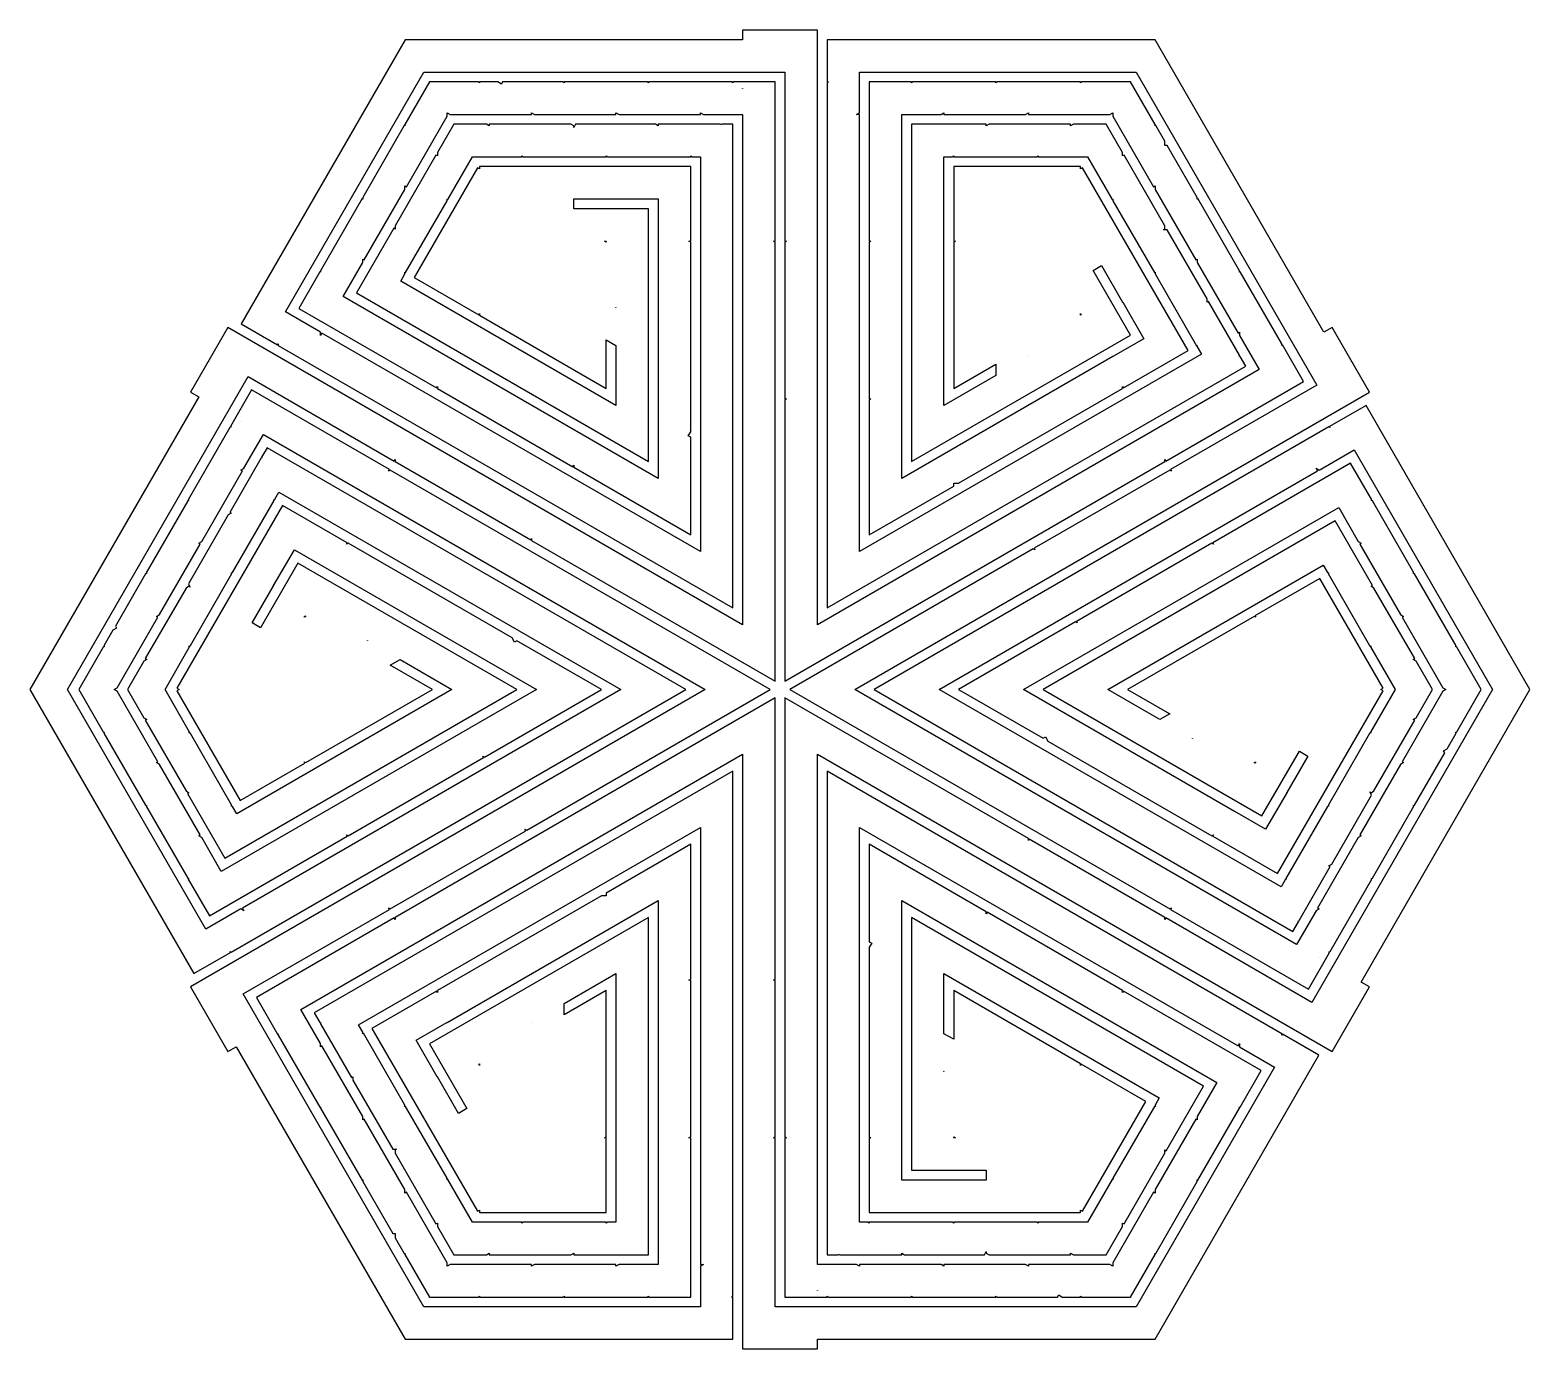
# Model space of a CAD drawing. Header units: inches. Extents: x -7.34 to -5.03, y -5.67 to -3.64.
import ezdxf

# ---------------------------------------------------------------- set-up
doc = ezdxf.new("R2010")
doc.units = ezdxf.units.IN
doc.layers.get('0').update_dxf_attribs({"linetype": 'CONTINUOUS'})

msp = doc.modelspace()

# ---------------------------------------------------------------- linework, layer by layer
for points in [[(-6.0684, -4.6593), (-5.2756, -4.2016), (-5.3331, -4.102), (-5.3461, -4.1095), (-5.606, -3.6593), (-6.1109, -3.6593), (-6.1109, -3.7243), (-6.1089, -3.7243), (-6.1109, -3.7254), (-6.1109, -4.5337), (-5.4662, -4.1615), (-5.4747, -4.1468), (-5.4759, -4.1468), (-5.4759, -4.1447), (-5.5237, -4.0619), (-5.5259, -4.0632), (-5.5259, -4.0581), (-5.5873, -3.9518), (-5.593, -3.9518), (-5.5909, -3.9506), (-5.5909, -3.9455), (-5.6537, -3.8367), (-5.6559, -3.838), (-5.6559, -3.833), (-5.6811, -3.7893), (-5.7315, -3.7893), (-5.7359, -3.7918), (-5.7359, -3.7893), (-5.8615, -3.7893), (-5.8659, -3.7918), (-5.8659, -3.7893), (-5.9809, -3.7893), (-5.9809, -4.3086), (-5.6438, -4.1139), (-5.7013, -4.0143), (-5.6883, -4.0068), (-5.6559, -4.063), (-5.6559, -4.0632), (-5.6558, -4.0631), (-5.6233, -4.1194), (-5.6707, -4.1468), (-5.6709, -4.1468), (-5.6709, -4.1469), (-5.9959, -4.3345), (-5.9959, -3.7743), (-5.9355, -3.7743), (-5.9309, -3.7716), (-5.9309, -3.7743), (-5.8055, -3.7743), (-5.8009, -3.7716), (-5.8009, -3.7743), (-5.6755, -3.7743), (-5.6709, -3.7716), (-5.6709, -3.777), (-5.6082, -3.8855), (-5.6059, -3.8842), (-5.6059, -3.8896), (-5.5432, -3.9981), (-5.5409, -3.9968), (-5.5409, -4.0021), (-5.4782, -4.1107), (-5.4759, -4.1094), (-5.4759, -4.1147), (-5.4457, -4.167), (-6.1259, -4.5597), (-6.1259, -3.6443), (-6.2409, -3.6443), (-6.2409, -3.6593), (-6.7607, -3.6593), (-7.0132, -4.0965), (-6.9569, -4.129), (-6.9559, -4.1273), (-6.9559, -4.1296), (-6.2559, -4.5337), (-6.2559, -3.7893), (-6.2729, -3.7893), (-6.2735, -3.7903), (-6.2753, -3.7893), (-6.3709, -3.7893), (-6.3709, -3.7918), (-6.3753, -3.7893), (-6.498, -3.7893), (-6.5009, -3.7942), (-6.5009, -3.7918), (-6.5053, -3.7893), (-6.6309, -3.7893), (-6.6309, -3.7918), (-6.6353, -3.7893), (-6.6857, -3.7893), (-6.7109, -3.833), (-6.7109, -3.838), (-6.7131, -3.8367), (-6.7759, -3.9455), (-6.7759, -3.9506), (-6.7781, -3.9493), (-6.8356, -4.0489), (-6.3859, -4.3086), (-6.3859, -3.9193), (-6.5009, -3.9193), (-6.5009, -3.9043), (-6.4361, -3.9043), (-6.4359, -3.9044), (-6.4359, -3.9043), (-6.3709, -3.9043), (-6.3709, -3.9591), (-6.371, -3.9592), (-6.3709, -3.9593), (-6.3709, -4.3345), (-6.8561, -4.0544), (-6.8259, -4.0021), (-6.8259, -3.9968), (-6.8236, -3.9981), (-6.7609, -3.8896), (-6.7609, -3.8842), (-6.7586, -3.8855), (-6.6959, -3.777), (-6.6959, -3.7716), (-6.6912, -3.7743), (-6.5659, -3.7743), (-6.5659, -3.7716), (-6.5612, -3.7743), (-6.4359, -3.7743), (-6.4359, -3.7716), (-6.4312, -3.7743), (-6.3059, -3.7743), (-6.3059, -3.7716), (-6.3012, -3.7743), (-6.2409, -3.7743), (-6.2409, -4.5597), (-7.0336, -4.102), (-7.0911, -4.2016), (-7.0782, -4.2091), (-7.3381, -4.6593), (-7.0857, -5.0965), (-7.0294, -5.064), (-7.0303, -5.0623), (-7.0284, -5.0634), (-6.3284, -4.6593), (-6.9731, -4.2871), (-6.9816, -4.3018), (-6.981, -4.3028), (-6.9828, -4.3039), (-7.0306, -4.3867), (-7.0284, -4.3879), (-7.0328, -4.3905), (-7.0942, -4.4968), (-7.0913, -4.5017), (-7.0934, -4.5005), (-7.0978, -4.5031), (-7.1606, -4.6118), (-7.1584, -4.6131), (-7.1628, -4.6156), (-7.188, -4.6593), (-7.1628, -4.703), (-7.1584, -4.7055), (-7.1606, -4.7067), (-7.0978, -4.8155), (-7.0934, -4.8181), (-7.0956, -4.8193), (-7.0381, -4.9189), (-6.5884, -4.6593), (-6.9255, -4.4647), (-6.983, -4.5643), (-6.996, -4.5568), (-6.9636, -4.5006), (-6.9634, -4.5005), (-6.9635, -4.5005), (-6.931, -4.4442), (-6.8836, -4.4716), (-6.8835, -4.4717), (-6.8834, -4.4717), (-6.5584, -4.6593), (-7.0436, -4.9394), (-7.0737, -4.8871), (-7.0784, -4.8845), (-7.0761, -4.8831), (-7.1387, -4.7746), (-7.1434, -4.7719), (-7.1411, -4.7705), (-7.2037, -4.662), (-7.2084, -4.6593), (-7.2037, -4.6566), (-7.1411, -4.5481), (-7.1434, -4.5467), (-7.1387, -4.544), (-7.0761, -4.4355), (-7.0784, -4.4341), (-7.0737, -4.4315), (-7.0111, -4.3229), (-7.0134, -4.3215), (-7.0087, -4.3189), (-6.9786, -4.2666), (-6.2984, -4.6593), (-7.0911, -5.117), (-7.0336, -5.2166), (-7.0207, -5.2091), (-6.7607, -5.6593), (-6.2559, -5.6593), (-6.2559, -5.5943), (-6.2578, -5.5943), (-6.2559, -5.5932), (-6.2559, -4.7849), (-6.9006, -5.1571), (-6.8921, -5.1718), (-6.8909, -5.1718), (-6.8909, -5.1739), (-6.8431, -5.2567), (-6.8409, -5.2554), (-6.8409, -5.2605), (-6.7795, -5.3668), (-6.7738, -5.3668), (-6.7759, -5.368), (-6.7759, -5.3731), (-6.7131, -5.4818), (-6.7109, -5.4806), (-6.7109, -5.4856), (-6.6857, -5.5293), (-6.6353, -5.5293), (-6.6309, -5.5268), (-6.6309, -5.5293), (-6.5053, -5.5293), (-6.5009, -5.5268), (-6.5009, -5.5293), (-6.3859, -5.5293), (-6.3859, -5.01), (-6.723, -5.2047), (-6.6655, -5.3043), (-6.6785, -5.3118), (-6.7109, -5.2556), (-6.7109, -5.2554), (-6.711, -5.2555), (-6.7435, -5.1992), (-6.6961, -5.1718), (-6.6959, -5.1718), (-6.6959, -5.1717), (-6.3709, -4.9841), (-6.3709, -5.5443), (-6.4312, -5.5443), (-6.4359, -5.547), (-6.4359, -5.5443), (-6.5612, -5.5443), (-6.5659, -5.547), (-6.5659, -5.5443), (-6.6912, -5.5443), (-6.6959, -5.547), (-6.6959, -5.5416), (-6.7586, -5.4331), (-6.7609, -5.4344), (-6.7609, -5.429), (-6.8236, -5.3205), (-6.8259, -5.3218), (-6.8259, -5.3165), (-6.8886, -5.2079), (-6.8909, -5.2092), (-6.8909, -5.2039), (-6.9211, -5.1516), (-6.2409, -4.7589), (-6.2409, -5.6743), (-6.1259, -5.6743), (-6.1259, -5.6593), (-5.606, -5.6593), (-5.3536, -5.2221), (-5.4099, -5.1896), (-5.4109, -5.1913), (-5.4109, -5.189), (-6.1109, -4.7849), (-6.1109, -5.5293), (-6.0939, -5.5293), (-6.0933, -5.5283), (-6.0915, -5.5293), (-5.9959, -5.5293), (-5.9959, -5.5268), (-5.9915, -5.5293), (-5.8687, -5.5293), (-5.8659, -5.5244), (-5.8659, -5.5268), (-5.8615, -5.5293), (-5.7359, -5.5293), (-5.7359, -5.5268), (-5.7315, -5.5293), (-5.6811, -5.5293), (-5.6559, -5.4856), (-5.6559, -5.4806), (-5.6537, -5.4818), (-5.5909, -5.3731), (-5.5909, -5.368), (-5.5887, -5.3693), (-5.5312, -5.2697), (-5.9809, -5.01), (-5.9809, -5.3993), (-5.8659, -5.3993), (-5.8659, -5.4143), (-5.9307, -5.4143), (-5.9309, -5.4142), (-5.9309, -5.4143), (-5.9959, -5.4143), (-5.9959, -5.3595), (-5.9958, -5.3594), (-5.9959, -5.3593), (-5.9959, -4.9841), (-5.5107, -5.2642), (-5.5409, -5.3165), (-5.5409, -5.3218), (-5.5432, -5.3205), (-5.6059, -5.429), (-5.6059, -5.4344), (-5.6082, -5.4331), (-5.6709, -5.5416), (-5.6709, -5.547), (-5.6755, -5.5443), (-5.8009, -5.5443), (-5.8009, -5.547), (-5.8055, -5.5443), (-5.9309, -5.5443), (-5.9309, -5.547), (-5.9355, -5.5443), (-6.0609, -5.5443), (-6.0609, -5.547), (-6.0655, -5.5443), (-6.1259, -5.5443), (-6.1259, -4.7589), (-5.3331, -5.2166), (-5.2756, -5.117), (-5.2886, -5.1095), (-5.0287, -4.6593), (-5.2811, -4.2221), (-5.3374, -4.2546), (-5.3364, -4.2563), (-5.3384, -4.2552), (-6.0384, -4.6593), (-5.3937, -5.0315), (-5.3852, -5.0168), (-5.3858, -5.0158), (-5.384, -5.0147), (-5.3362, -4.9319), (-5.3384, -4.9307), (-5.334, -4.9281), (-5.2726, -4.8218), (-5.2755, -4.8169), (-5.2734, -4.8181), (-5.269, -4.8155), (-5.2062, -4.7067), (-5.2084, -4.7055), (-5.204, -4.703), (-5.1788, -4.6593), (-5.204, -4.6156), (-5.2084, -4.6131), (-5.2062, -4.6118), (-5.269, -4.5031), (-5.2734, -4.5005), (-5.2712, -4.4993), (-5.3287, -4.3997), (-5.7784, -4.6593), (-5.4413, -4.8539), (-5.3838, -4.7543), (-5.3708, -4.7618), (-5.4032, -4.818), (-5.4034, -4.8181), (-5.4033, -4.8181), (-5.4358, -4.8744), (-5.4832, -4.847), (-5.4833, -4.8469), (-5.4834, -4.8469), (-5.8084, -4.6593), (-5.3232, -4.3792), (-5.293, -4.4315), (-5.2884, -4.4341), (-5.2907, -4.4355), (-5.228, -4.544), (-5.2234, -4.5467), (-5.2257, -4.5481), (-5.163, -4.6566), (-5.1584, -4.6593), (-5.163, -4.662), (-5.2257, -4.7705), (-5.2234, -4.7719), (-5.228, -4.7746), (-5.2907, -4.8831), (-5.2884, -4.8845), (-5.293, -4.8871), (-5.3557, -4.9957), (-5.3534, -4.997), (-5.358, -4.9997), (-5.3882, -5.052)], [(-6.0684, -4.6593), (-5.2756, -4.2016), (-5.3331, -4.102), (-5.3461, -4.1095), (-5.606, -3.6593), (-6.1109, -3.6593), (-6.1109, -3.7243), (-6.1089, -3.7243), (-6.1109, -3.7254), (-6.1109, -4.5337), (-5.4662, -4.1615), (-5.4747, -4.1468), (-5.4759, -4.1468), (-5.4759, -4.1447), (-5.5237, -4.0619), (-5.5259, -4.0632), (-5.5259, -4.0581), (-5.5873, -3.9518), (-5.593, -3.9518), (-5.5909, -3.9506), (-5.5909, -3.9455), (-5.6537, -3.8367), (-5.6559, -3.838), (-5.6559, -3.833), (-5.6811, -3.7893), (-5.7315, -3.7893), (-5.7359, -3.7918), (-5.7359, -3.7893), (-5.8615, -3.7893), (-5.8659, -3.7918), (-5.8659, -3.7893), (-5.9809, -3.7893), (-5.9809, -4.3086), (-5.6438, -4.1139), (-5.7013, -4.0143), (-5.6883, -4.0068), (-5.6559, -4.063), (-5.6559, -4.0632), (-5.6558, -4.0631), (-5.6233, -4.1194), (-5.6707, -4.1468), (-5.6709, -4.1468), (-5.6709, -4.1469), (-5.9959, -4.3345), (-5.9959, -3.7743), (-5.9355, -3.7743), (-5.9309, -3.7716), (-5.9309, -3.7743), (-5.8055, -3.7743), (-5.8009, -3.7716), (-5.8009, -3.7743), (-5.6755, -3.7743), (-5.6709, -3.7716), (-5.6709, -3.777), (-5.6082, -3.8855), (-5.6059, -3.8842), (-5.6059, -3.8896), (-5.5432, -3.9981), (-5.5409, -3.9968), (-5.5409, -4.0021), (-5.4782, -4.1107), (-5.4759, -4.1094), (-5.4759, -4.1147), (-5.4457, -4.167), (-6.1259, -4.5597), (-6.1259, -3.6443), (-6.2409, -3.6443), (-6.2409, -3.6593), (-6.7607, -3.6593), (-7.0132, -4.0965), (-6.9569, -4.129), (-6.9559, -4.1273), (-6.9559, -4.1296), (-6.2559, -4.5337), (-6.2559, -3.7893), (-6.2729, -3.7893), (-6.2735, -3.7903), (-6.2753, -3.7893), (-6.3709, -3.7893), (-6.3709, -3.7918), (-6.3753, -3.7893), (-6.498, -3.7893), (-6.5009, -3.7942), (-6.5009, -3.7918), (-6.5053, -3.7893), (-6.6309, -3.7893), (-6.6309, -3.7918), (-6.6353, -3.7893), (-6.6857, -3.7893), (-6.7109, -3.833), (-6.7109, -3.838), (-6.7131, -3.8367), (-6.7759, -3.9455), (-6.7759, -3.9506), (-6.7781, -3.9493), (-6.8356, -4.0489), (-6.3859, -4.3086), (-6.3859, -3.9193), (-6.5009, -3.9193), (-6.5009, -3.9043), (-6.4361, -3.9043), (-6.4359, -3.9044), (-6.4359, -3.9043), (-6.3709, -3.9043), (-6.3709, -3.9591), (-6.371, -3.9592), (-6.3709, -3.9593), (-6.3709, -4.3345), (-6.8561, -4.0544), (-6.8259, -4.0021), (-6.8259, -3.9968), (-6.8236, -3.9981), (-6.7609, -3.8896), (-6.7609, -3.8842), (-6.7586, -3.8855), (-6.6959, -3.777), (-6.6959, -3.7716), (-6.6912, -3.7743), (-6.5659, -3.7743), (-6.5659, -3.7716), (-6.5612, -3.7743), (-6.4359, -3.7743), (-6.4359, -3.7716), (-6.4312, -3.7743), (-6.3059, -3.7743), (-6.3059, -3.7716), (-6.3012, -3.7743), (-6.2409, -3.7743), (-6.2409, -4.5597), (-7.0336, -4.102), (-7.0911, -4.2016), (-7.0782, -4.2091), (-7.3381, -4.6593), (-7.0857, -5.0965), (-7.0294, -5.064), (-7.0303, -5.0623), (-7.0284, -5.0634), (-6.3284, -4.6593), (-6.9731, -4.2871), (-6.9816, -4.3018), (-6.981, -4.3028), (-6.9828, -4.3039), (-7.0306, -4.3867), (-7.0284, -4.3879), (-7.0328, -4.3905), (-7.0942, -4.4968), (-7.0913, -4.5017), (-7.0934, -4.5005), (-7.0978, -4.5031), (-7.1606, -4.6118), (-7.1584, -4.6131), (-7.1628, -4.6156), (-7.188, -4.6593), (-7.1628, -4.703), (-7.1584, -4.7055), (-7.1606, -4.7067), (-7.0978, -4.8155), (-7.0934, -4.8181), (-7.0956, -4.8193), (-7.0381, -4.9189), (-6.5884, -4.6593), (-6.9255, -4.4647), (-6.983, -4.5643), (-6.996, -4.5568), (-6.9636, -4.5006), (-6.9634, -4.5005), (-6.9635, -4.5005), (-6.931, -4.4442), (-6.8836, -4.4716), (-6.8835, -4.4717), (-6.8834, -4.4717), (-6.5584, -4.6593), (-7.0436, -4.9394), (-7.0737, -4.8871), (-7.0784, -4.8845), (-7.0761, -4.8831), (-7.1387, -4.7746), (-7.1434, -4.7719), (-7.1411, -4.7705), (-7.2037, -4.662), (-7.2084, -4.6593), (-7.2037, -4.6566), (-7.1411, -4.5481), (-7.1434, -4.5467), (-7.1387, -4.544), (-7.0761, -4.4355), (-7.0784, -4.4341), (-7.0737, -4.4315), (-7.0111, -4.3229), (-7.0134, -4.3215), (-7.0087, -4.3189), (-6.9786, -4.2666), (-6.2984, -4.6593), (-7.0911, -5.117), (-7.0336, -5.2166), (-7.0207, -5.2091), (-6.7607, -5.6593), (-6.2559, -5.6593), (-6.2559, -5.5943), (-6.2578, -5.5943), (-6.2559, -5.5932), (-6.2559, -4.7849), (-6.9006, -5.1571), (-6.8921, -5.1718), (-6.8909, -5.1718), (-6.8909, -5.1739), (-6.8431, -5.2567), (-6.8409, -5.2554), (-6.8409, -5.2605), (-6.7795, -5.3668), (-6.7738, -5.3668), (-6.7759, -5.368), (-6.7759, -5.3731), (-6.7131, -5.4818), (-6.7109, -5.4806), (-6.7109, -5.4856), (-6.6857, -5.5293), (-6.6353, -5.5293), (-6.6309, -5.5268), (-6.6309, -5.5293), (-6.5053, -5.5293), (-6.5009, -5.5268), (-6.5009, -5.5293), (-6.3859, -5.5293), (-6.3859, -5.01), (-6.723, -5.2047), (-6.6655, -5.3043), (-6.6785, -5.3118), (-6.7109, -5.2556), (-6.7109, -5.2554), (-6.711, -5.2555), (-6.7435, -5.1992), (-6.6961, -5.1718), (-6.6959, -5.1718), (-6.6959, -5.1717), (-6.3709, -4.9841), (-6.3709, -5.5443), (-6.4312, -5.5443), (-6.4359, -5.547), (-6.4359, -5.5443), (-6.5612, -5.5443), (-6.5659, -5.547), (-6.5659, -5.5443), (-6.6912, -5.5443), (-6.6959, -5.547), (-6.6959, -5.5416), (-6.7586, -5.4331), (-6.7609, -5.4344), (-6.7609, -5.429), (-6.8236, -5.3205), (-6.8259, -5.3218), (-6.8259, -5.3165), (-6.8886, -5.2079), (-6.8909, -5.2092), (-6.8909, -5.2039), (-6.9211, -5.1516), (-6.2409, -4.7589), (-6.2409, -5.6743), (-6.1259, -5.6743), (-6.1259, -5.6593), (-5.606, -5.6593), (-5.3536, -5.2221), (-5.4099, -5.1896), (-5.4109, -5.1913), (-5.4109, -5.189), (-6.1109, -4.7849), (-6.1109, -5.5293), (-6.0939, -5.5293), (-6.0933, -5.5283), (-6.0915, -5.5293), (-5.9959, -5.5293), (-5.9959, -5.5268), (-5.9915, -5.5293), (-5.8687, -5.5293), (-5.8659, -5.5244), (-5.8659, -5.5268), (-5.8615, -5.5293), (-5.7359, -5.5293), (-5.7359, -5.5268), (-5.7315, -5.5293), (-5.6811, -5.5293), (-5.6559, -5.4856), (-5.6559, -5.4806), (-5.6537, -5.4818), (-5.5909, -5.3731), (-5.5909, -5.368), (-5.5887, -5.3693), (-5.5312, -5.2697), (-5.9809, -5.01), (-5.9809, -5.3993), (-5.8659, -5.3993), (-5.8659, -5.4143), (-5.9307, -5.4143), (-5.9309, -5.4142), (-5.9309, -5.4143), (-5.9959, -5.4143), (-5.9959, -5.3595), (-5.9958, -5.3594), (-5.9959, -5.3593), (-5.9959, -4.9841), (-5.5107, -5.2642), (-5.5409, -5.3165), (-5.5409, -5.3218), (-5.5432, -5.3205), (-5.6059, -5.429), (-5.6059, -5.4344), (-5.6082, -5.4331), (-5.6709, -5.5416), (-5.6709, -5.547), (-5.6755, -5.5443), (-5.8009, -5.5443), (-5.8009, -5.547), (-5.8055, -5.5443), (-5.9309, -5.5443), (-5.9309, -5.547), (-5.9355, -5.5443), (-6.0609, -5.5443), (-6.0609, -5.547), (-6.0655, -5.5443), (-6.1259, -5.5443), (-6.1259, -4.7589), (-5.3331, -5.2166), (-5.2756, -5.117), (-5.2886, -5.1095), (-5.0287, -4.6593), (-5.2811, -4.2221), (-5.3374, -4.2546), (-5.3364, -4.2563), (-5.3384, -4.2552), (-6.0384, -4.6593), (-5.3937, -5.0315), (-5.3852, -5.0168), (-5.3858, -5.0158), (-5.384, -5.0147), (-5.3362, -4.9319), (-5.3384, -4.9307), (-5.334, -4.9281), (-5.2726, -4.8218), (-5.2755, -4.8169), (-5.2734, -4.8181), (-5.269, -4.8155), (-5.2062, -4.7067), (-5.2084, -4.7055), (-5.204, -4.703), (-5.1788, -4.6593), (-5.204, -4.6156), (-5.2084, -4.6131), (-5.2062, -4.6118), (-5.269, -4.5031), (-5.2734, -4.5005), (-5.2712, -4.4993), (-5.3287, -4.3997), (-5.7784, -4.6593), (-5.4413, -4.8539), (-5.3838, -4.7543), (-5.3708, -4.7618), (-5.4032, -4.818), (-5.4034, -4.8181), (-5.4033, -4.8181), (-5.4358, -4.8744), (-5.4832, -4.847), (-5.4833, -4.8469), (-5.4834, -4.8469), (-5.8084, -4.6593), (-5.3232, -4.3792), (-5.293, -4.4315), (-5.2884, -4.4341), (-5.2907, -4.4355), (-5.228, -4.544), (-5.2234, -4.5467), (-5.2257, -4.5481), (-5.163, -4.6566), (-5.1584, -4.6593), (-5.163, -4.662), (-5.2257, -4.7705), (-5.2234, -4.7719), (-5.228, -4.7746), (-5.2907, -4.8831), (-5.2884, -4.8845), (-5.293, -4.8871), (-5.3557, -4.9957), (-5.3534, -4.997), (-5.358, -4.9997), (-5.3882, -5.052)], [(-5.0864, -4.6593), (-5.3644, -5.1408), (-5.5896, -5.0108), (-5.5909, -5.0131), (-5.5909, -5.01), (-5.7996, -4.8895), (-5.8009, -4.8918), (-5.8009, -4.8888), (-6.1759, -4.6723), (-6.1759, -5.3478), (-6.1733, -5.3493), (-6.1759, -5.3493), (-6.1759, -5.5943), (-6.1109, -5.5943), (-6.1109, -5.5932), (-6.1089, -5.5943), (-5.9809, -5.5943), (-5.9809, -5.5932), (-5.9789, -5.5943), (-5.8509, -5.5943), (-5.8509, -5.5932), (-5.8489, -5.5943), (-5.7561, -5.5943), (-5.7543, -5.5912), (-5.7489, -5.5943), (-5.7209, -5.5943), (-5.7209, -5.5932), (-5.7189, -5.5943), (-5.6436, -5.5943), (-5.6059, -5.529), (-5.6059, -5.5268), (-5.6049, -5.5273), (-5.5409, -5.4165), (-5.5409, -5.4142), (-5.5399, -5.4147), (-5.4759, -5.3039), (-5.4759, -5.3016), (-5.4749, -5.3022), (-5.4424, -5.2459), (-5.6546, -5.1234), (-5.6559, -5.1256), (-5.6559, -5.1226), (-5.8646, -5.0021), (-5.8659, -5.0044), (-5.8659, -5.0014), (-6.0459, -4.8975), (-6.0459, -5.0476), (-6.0422, -5.0497), (-6.0459, -5.0561), (-6.0459, -5.3478), (-6.0433, -5.3493), (-6.0459, -5.3493), (-6.0459, -5.4643), (-5.7209, -5.4643), (-5.7209, -5.4604), (-5.7175, -5.4623), (-5.62, -5.2935), (-5.7196, -5.236), (-5.7209, -5.2382), (-5.7209, -5.2352), (-5.9159, -5.1226), (-5.9159, -5.1977), (-5.9309, -5.189), (-5.9309, -5.0966), (-5.5995, -5.288), (-5.6059, -5.299), (-5.6059, -5.3016), (-5.607, -5.301), (-5.6709, -5.4116), (-5.6709, -5.4142), (-5.672, -5.4135), (-5.71, -5.4793), (-5.7859, -5.4793), (-5.7859, -5.4806), (-5.7881, -5.4793), (-5.9159, -5.4793), (-5.9159, -5.4806), (-5.9181, -5.4793), (-6.0459, -5.4793), (-6.0459, -5.4806), (-6.0481, -5.4793), (-6.0609, -5.4793), (-6.0609, -4.8715), (-5.4782, -5.2079), (-5.4759, -5.2039), (-5.4759, -5.2092), (-5.4219, -5.2404), (-5.6349, -5.6093), (-6.1909, -5.6093), (-6.1909, -5.3493), (-6.1935, -5.3493), (-6.1909, -5.3478), (-6.1909, -5.1068), (-6.1935, -5.1068), (-6.1909, -5.1053), (-6.1909, -4.6723), (-6.7759, -5.01), (-6.7759, -5.0131), (-6.7772, -5.0108), (-6.9894, -5.1333), (-6.9569, -5.1896), (-6.9559, -5.189), (-6.9559, -5.1913), (-6.8919, -5.3022), (-6.8909, -5.3016), (-6.8909, -5.3039), (-6.8269, -5.4147), (-6.8259, -5.4142), (-6.8259, -5.4165), (-6.7795, -5.4968), (-6.7759, -5.4968), (-6.7759, -5.5031), (-6.7619, -5.5273), (-6.7609, -5.5268), (-6.7609, -5.529), (-6.7232, -5.5943), (-6.6478, -5.5943), (-6.6459, -5.5932), (-6.6459, -5.5943), (-6.5178, -5.5943), (-6.5159, -5.5932), (-6.5159, -5.5943), (-6.3878, -5.5943), (-6.3859, -5.5932), (-6.3859, -5.5943), (-6.3209, -5.5943), (-6.3209, -5.3493), (-6.3235, -5.3493), (-6.3209, -5.3478), (-6.3209, -5.1068), (-6.3235, -5.1068), (-6.3209, -5.1053), (-6.3209, -4.8975), (-6.4509, -4.9725), (-6.4509, -4.9768), (-6.4583, -4.9768), (-6.7109, -5.1226), (-6.7109, -5.1256), (-6.7122, -5.1234), (-6.8118, -5.1809), (-6.6493, -5.4623), (-6.6459, -5.4604), (-6.6459, -5.4643), (-6.4509, -5.4643), (-6.4509, -5.3493), (-6.4535, -5.3493), (-6.4509, -5.3478), (-6.4509, -5.1226), (-6.5159, -5.1601), (-6.5159, -5.1428), (-6.4359, -5.0966), (-6.4359, -5.4793), (-6.4487, -5.4793), (-6.4509, -5.4806), (-6.4509, -5.4793), (-6.5787, -5.4793), (-6.5809, -5.4806), (-6.5809, -5.4793), (-6.6568, -5.4793), (-6.6948, -5.4135), (-6.6959, -5.4142), (-6.6959, -5.4116), (-6.7598, -5.301), (-6.7609, -5.3016), (-6.7609, -5.299), (-6.8248, -5.1884), (-6.8259, -5.189), (-6.8259, -5.1865), (-6.8323, -5.1754), (-6.3059, -4.8715), (-6.3059, -5.5443), (-6.3012, -5.5443), (-6.3059, -5.547), (-6.3059, -5.6093), (-6.7319, -5.6093), (-7.0099, -5.1278), (-6.7847, -4.9978), (-6.786, -4.9955), (-6.7834, -4.997), (-6.5747, -4.8766), (-6.576, -4.8743), (-6.5734, -4.8758), (-6.1984, -4.6593), (-6.7834, -4.3215), (-6.786, -4.3231), (-6.7847, -4.3208), (-6.9969, -4.1983), (-7.0294, -4.2546), (-7.0284, -4.2552), (-7.0303, -4.2563), (-7.0944, -4.3672), (-7.0934, -4.3677), (-7.0953, -4.3689), (-7.1594, -4.4797), (-7.1584, -4.4803), (-7.1603, -4.4815), (-7.2067, -4.5618), (-7.2049, -4.5649), (-7.2103, -4.5681), (-7.2244, -4.5923), (-7.2234, -4.5929), (-7.2253, -4.594), (-7.263, -4.6593), (-7.2253, -4.7246), (-7.2234, -4.7257), (-7.2244, -4.7263), (-7.1603, -4.8371), (-7.1584, -4.8383), (-7.1594, -4.8388), (-7.0953, -4.9497), (-7.0934, -4.9509), (-7.0944, -4.9514), (-7.0619, -5.0077), (-6.8497, -4.8852), (-6.851, -4.883), (-6.8484, -4.8845), (-6.6397, -4.764), (-6.641, -4.7617), (-6.6384, -4.7632), (-6.4584, -4.6593), (-6.5884, -4.5842), (-6.5921, -4.5864), (-6.5958, -4.58), (-6.8484, -4.4341), (-6.851, -4.4356), (-6.8497, -4.4334), (-6.9493, -4.3759), (-7.1118, -4.6573), (-7.1084, -4.6593), (-7.1118, -4.6613), (-7.0143, -4.8301), (-6.9147, -4.7726), (-6.916, -4.7704), (-6.9134, -4.7719), (-6.7184, -4.6593), (-6.7834, -4.6218), (-6.7684, -4.6131), (-6.6884, -4.6593), (-7.0198, -4.8506), (-7.0262, -4.8396), (-7.0284, -4.8383), (-7.0273, -4.8376), (-7.0912, -4.727), (-7.0934, -4.7257), (-7.0923, -4.7251), (-7.1302, -4.6593), (-7.0923, -4.5935), (-7.0934, -4.5929), (-7.0912, -4.5916), (-7.0273, -4.481), (-7.0284, -4.4803), (-7.0262, -4.479), (-6.9623, -4.3684), (-6.9634, -4.3677), (-6.9612, -4.3665), (-6.9548, -4.3554), (-6.4284, -4.6593), (-7.0111, -4.9957), (-7.0087, -4.9997), (-7.0134, -4.997), (-7.0674, -5.0282), (-7.2803, -4.6593), (-7.0024, -4.1778), (-6.7772, -4.3078), (-6.7759, -4.3055), (-6.7759, -4.3086), (-6.5672, -4.4291), (-6.5659, -4.4268), (-6.5659, -4.4298), (-6.1909, -4.6463), (-6.1909, -3.9708), (-6.1935, -3.9693), (-6.1909, -3.9693), (-6.1909, -3.7243), (-6.2559, -3.7243), (-6.2559, -3.7254), (-6.2578, -3.7243), (-6.3859, -3.7243), (-6.3859, -3.7254), (-6.3878, -3.7243), (-6.5159, -3.7243), (-6.5159, -3.7254), (-6.5178, -3.7243), (-6.6106, -3.7243), (-6.6124, -3.7274), (-6.6178, -3.7243), (-6.6459, -3.7243), (-6.6459, -3.7254), (-6.6478, -3.7243), (-6.7232, -3.7243), (-6.7609, -3.7896), (-6.7609, -3.7918), (-6.7619, -3.7913), (-6.8259, -3.9021), (-6.8259, -3.9044), (-6.8269, -3.9038), (-6.8909, -4.0147), (-6.8909, -4.017), (-6.8919, -4.0164), (-6.9244, -4.0727), (-6.7122, -4.1952), (-6.7109, -4.193), (-6.7109, -4.196), (-6.5022, -4.3165), (-6.5009, -4.3142), (-6.5009, -4.3172), (-6.3209, -4.4211), (-6.3209, -4.271), (-6.3246, -4.2689), (-6.3209, -4.2625), (-6.3209, -3.9708), (-6.3235, -3.9693), (-6.3209, -3.9693), (-6.3209, -3.8543), (-6.6459, -3.8543), (-6.6459, -3.8582), (-6.6493, -3.8563), (-6.7468, -4.0251), (-6.6472, -4.0826), (-6.6459, -4.0804), (-6.6459, -4.0834), (-6.4509, -4.196), (-6.4509, -4.1209), (-6.4359, -4.1296), (-6.4359, -4.222), (-6.7673, -4.0306), (-6.7609, -4.0196), (-6.7609, -4.017), (-6.7598, -4.0176), (-6.6959, -3.907), (-6.6959, -3.9044), (-6.6948, -3.9051), (-6.6568, -3.8393), (-6.5809, -3.8393), (-6.5809, -3.838), (-6.5787, -3.8393), (-6.4509, -3.8393), (-6.4509, -3.838), (-6.4487, -3.8393), (-6.3209, -3.8393), (-6.3209, -3.838), (-6.3187, -3.8393), (-6.3059, -3.8393), (-6.3059, -4.4471), (-6.8886, -4.1107), (-6.8909, -4.1147), (-6.8909, -4.1094), (-6.9449, -4.0782), (-6.7319, -3.7093), (-6.1759, -3.7093), (-6.1759, -3.9693), (-6.1733, -3.9693), (-6.1759, -3.9708), (-6.1759, -4.2118), (-6.1733, -4.2118), (-6.1759, -4.2133), (-6.1759, -4.6463), (-5.5909, -4.3086), (-5.5909, -4.3055), (-5.5896, -4.3078), (-5.3774, -4.1853), (-5.4099, -4.129), (-5.4109, -4.1296), (-5.4109, -4.1273), (-5.4749, -4.0164), (-5.4759, -4.017), (-5.4759, -4.0147), (-5.5399, -3.9038), (-5.5409, -3.9044), (-5.5409, -3.9021), (-5.5873, -3.8218), (-5.5909, -3.8218), (-5.5909, -3.8155), (-5.6049, -3.7913), (-5.6059, -3.7918), (-5.6059, -3.7896), (-5.6436, -3.7243), (-5.7189, -3.7243), (-5.7209, -3.7254), (-5.7209, -3.7243), (-5.8489, -3.7243), (-5.8509, -3.7254), (-5.8509, -3.7243), (-5.9789, -3.7243), (-5.9809, -3.7254), (-5.9809, -3.7243), (-6.0459, -3.7243), (-6.0459, -3.9693), (-6.0433, -3.9693), (-6.0459, -3.9708), (-6.0459, -4.2118), (-6.0433, -4.2118), (-6.0459, -4.2133), (-6.0459, -4.4211), (-5.9159, -4.3461), (-5.9159, -4.3418), (-5.9085, -4.3418), (-5.6559, -4.196), (-5.6559, -4.193), (-5.6546, -4.1952), (-5.555, -4.1377), (-5.7175, -3.8563), (-5.7209, -3.8582), (-5.7209, -3.8543), (-5.9159, -3.8543), (-5.9159, -3.9693), (-5.9133, -3.9693), (-5.9159, -3.9708), (-5.9159, -4.196), (-5.8509, -4.1584), (-5.8509, -4.1758), (-5.9309, -4.222), (-5.9309, -3.8393), (-5.9181, -3.8393), (-5.9159, -3.838), (-5.9159, -3.8393), (-5.7881, -3.8393), (-5.7859, -3.838), (-5.7859, -3.8393), (-5.71, -3.8393), (-5.672, -3.9051), (-5.6709, -3.9044), (-5.6709, -3.907), (-5.607, -4.0176), (-5.6059, -4.017), (-5.6059, -4.0196), (-5.542, -4.1302), (-5.5409, -4.1296), (-5.5409, -4.1321), (-5.5345, -4.1432), (-6.0609, -4.4471), (-6.0609, -3.7743), (-6.0655, -3.7743), (-6.0609, -3.7716), (-6.0609, -3.7093), (-5.6349, -3.7093), (-5.3569, -4.1908), (-5.5821, -4.3208), (-5.5808, -4.3231), (-5.5834, -4.3215), (-5.7921, -4.442), (-5.7908, -4.4443), (-5.7934, -4.4428), (-6.1684, -4.6593), (-5.5834, -4.997), (-5.5808, -4.9955), (-5.5821, -4.9978), (-5.3699, -5.1203), (-5.3374, -5.064), (-5.3384, -5.0634), (-5.3364, -5.0623), (-5.2724, -4.9514), (-5.2734, -4.9509), (-5.2714, -4.9497), (-5.2074, -4.8388), (-5.2084, -4.8383), (-5.2064, -4.8371), (-5.16, -4.7568), (-5.1618, -4.7537), (-5.1564, -4.7505), (-5.1424, -4.7263), (-5.1434, -4.7257), (-5.1414, -4.7246), (-5.1037, -4.6593), (-5.1414, -4.594), (-5.1434, -4.5929), (-5.1424, -4.5923), (-5.2064, -4.4815), (-5.2084, -4.4803), (-5.2074, -4.4797), (-5.2714, -4.3689), (-5.2734, -4.3677), (-5.2724, -4.3672), (-5.3049, -4.3109), (-5.5171, -4.4334), (-5.5158, -4.4356), (-5.5184, -4.4341), (-5.7271, -4.5546), (-5.7258, -4.5569), (-5.7284, -4.5554), (-5.9084, -4.6593), (-5.7784, -4.7344), (-5.7747, -4.7322), (-5.771, -4.7386), (-5.5184, -4.8845), (-5.5158, -4.883), (-5.5171, -4.8852), (-5.4175, -4.9427), (-5.255, -4.6613), (-5.2584, -4.6593), (-5.255, -4.6573), (-5.3525, -4.4885), (-5.4521, -4.546), (-5.4508, -4.5482), (-5.4534, -4.5467), (-5.6484, -4.6593), (-5.5834, -4.6968), (-5.5984, -4.7055), (-5.6784, -4.6593), (-5.347, -4.468), (-5.3406, -4.479), (-5.3384, -4.4803), (-5.3395, -4.481), (-5.2756, -4.5916), (-5.2734, -4.5929), (-5.2745, -4.5935), (-5.2365, -4.6593), (-5.2745, -4.7251), (-5.2734, -4.7257), (-5.2756, -4.727), (-5.3395, -4.8376), (-5.3384, -4.8383), (-5.3406, -4.8396), (-5.4045, -4.9502), (-5.4034, -4.9509), (-5.4056, -4.9521), (-5.412, -4.9632), (-5.9384, -4.6593), (-5.3557, -4.3229), (-5.358, -4.3189), (-5.3534, -4.3215), (-5.2994, -4.2904)], [(-5.0864, -4.6593), (-5.3644, -5.1408), (-5.5896, -5.0108), (-5.5909, -5.0131), (-5.5909, -5.01), (-5.7996, -4.8895), (-5.8009, -4.8918), (-5.8009, -4.8888), (-6.1759, -4.6723), (-6.1759, -5.3478), (-6.1733, -5.3493), (-6.1759, -5.3493), (-6.1759, -5.5943), (-6.1109, -5.5943), (-6.1109, -5.5932), (-6.1089, -5.5943), (-5.9809, -5.5943), (-5.9809, -5.5932), (-5.9789, -5.5943), (-5.8509, -5.5943), (-5.8509, -5.5932), (-5.8489, -5.5943), (-5.7561, -5.5943), (-5.7543, -5.5912), (-5.7489, -5.5943), (-5.7209, -5.5943), (-5.7209, -5.5932), (-5.7189, -5.5943), (-5.6436, -5.5943), (-5.6059, -5.529), (-5.6059, -5.5268), (-5.6049, -5.5273), (-5.5409, -5.4165), (-5.5409, -5.4142), (-5.5399, -5.4147), (-5.4759, -5.3039), (-5.4759, -5.3016), (-5.4749, -5.3022), (-5.4424, -5.2459), (-5.6546, -5.1234), (-5.6559, -5.1256), (-5.6559, -5.1226), (-5.8646, -5.0021), (-5.8659, -5.0044), (-5.8659, -5.0014), (-6.0459, -4.8975), (-6.0459, -5.0476), (-6.0422, -5.0497), (-6.0459, -5.0561), (-6.0459, -5.3478), (-6.0433, -5.3493), (-6.0459, -5.3493), (-6.0459, -5.4643), (-5.7209, -5.4643), (-5.7209, -5.4604), (-5.7175, -5.4623), (-5.62, -5.2935), (-5.7196, -5.236), (-5.7209, -5.2382), (-5.7209, -5.2352), (-5.9159, -5.1226), (-5.9159, -5.1977), (-5.9309, -5.189), (-5.9309, -5.0966), (-5.5995, -5.288), (-5.6059, -5.299), (-5.6059, -5.3016), (-5.607, -5.301), (-5.6709, -5.4116), (-5.6709, -5.4142), (-5.672, -5.4135), (-5.71, -5.4793), (-5.7859, -5.4793), (-5.7859, -5.4806), (-5.7881, -5.4793), (-5.9159, -5.4793), (-5.9159, -5.4806), (-5.9181, -5.4793), (-6.0459, -5.4793), (-6.0459, -5.4806), (-6.0481, -5.4793), (-6.0609, -5.4793), (-6.0609, -4.8715), (-5.4782, -5.2079), (-5.4759, -5.2039), (-5.4759, -5.2092), (-5.4219, -5.2404), (-5.6349, -5.6093), (-6.1909, -5.6093), (-6.1909, -5.3493), (-6.1935, -5.3493), (-6.1909, -5.3478), (-6.1909, -5.1068), (-6.1935, -5.1068), (-6.1909, -5.1053), (-6.1909, -4.6723), (-6.7759, -5.01), (-6.7759, -5.0131), (-6.7772, -5.0108), (-6.9894, -5.1333), (-6.9569, -5.1896), (-6.9559, -5.189), (-6.9559, -5.1913), (-6.8919, -5.3022), (-6.8909, -5.3016), (-6.8909, -5.3039), (-6.8269, -5.4147), (-6.8259, -5.4142), (-6.8259, -5.4165), (-6.7795, -5.4968), (-6.7759, -5.4968), (-6.7759, -5.5031), (-6.7619, -5.5273), (-6.7609, -5.5268), (-6.7609, -5.529), (-6.7232, -5.5943), (-6.6478, -5.5943), (-6.6459, -5.5932), (-6.6459, -5.5943), (-6.5178, -5.5943), (-6.5159, -5.5932), (-6.5159, -5.5943), (-6.3878, -5.5943), (-6.3859, -5.5932), (-6.3859, -5.5943), (-6.3209, -5.5943), (-6.3209, -5.3493), (-6.3235, -5.3493), (-6.3209, -5.3478), (-6.3209, -5.1068), (-6.3235, -5.1068), (-6.3209, -5.1053), (-6.3209, -4.8975), (-6.4509, -4.9725), (-6.4509, -4.9768), (-6.4583, -4.9768), (-6.7109, -5.1226), (-6.7109, -5.1256), (-6.7122, -5.1234), (-6.8118, -5.1809), (-6.6493, -5.4623), (-6.6459, -5.4604), (-6.6459, -5.4643), (-6.4509, -5.4643), (-6.4509, -5.3493), (-6.4535, -5.3493), (-6.4509, -5.3478), (-6.4509, -5.1226), (-6.5159, -5.1601), (-6.5159, -5.1428), (-6.4359, -5.0966), (-6.4359, -5.4793), (-6.4487, -5.4793), (-6.4509, -5.4806), (-6.4509, -5.4793), (-6.5787, -5.4793), (-6.5809, -5.4806), (-6.5809, -5.4793), (-6.6568, -5.4793), (-6.6948, -5.4135), (-6.6959, -5.4142), (-6.6959, -5.4116), (-6.7598, -5.301), (-6.7609, -5.3016), (-6.7609, -5.299), (-6.8248, -5.1884), (-6.8259, -5.189), (-6.8259, -5.1865), (-6.8323, -5.1754), (-6.3059, -4.8715), (-6.3059, -5.5443), (-6.3012, -5.5443), (-6.3059, -5.547), (-6.3059, -5.6093), (-6.7319, -5.6093), (-7.0099, -5.1278), (-6.7847, -4.9978), (-6.786, -4.9955), (-6.7834, -4.997), (-6.5747, -4.8766), (-6.576, -4.8743), (-6.5734, -4.8758), (-6.1984, -4.6593), (-6.7834, -4.3215), (-6.786, -4.3231), (-6.7847, -4.3208), (-6.9969, -4.1983), (-7.0294, -4.2546), (-7.0284, -4.2552), (-7.0303, -4.2563), (-7.0944, -4.3672), (-7.0934, -4.3677), (-7.0953, -4.3689), (-7.1594, -4.4797), (-7.1584, -4.4803), (-7.1603, -4.4815), (-7.2067, -4.5618), (-7.2049, -4.5649), (-7.2103, -4.5681), (-7.2244, -4.5923), (-7.2234, -4.5929), (-7.2253, -4.594), (-7.263, -4.6593), (-7.2253, -4.7246), (-7.2234, -4.7257), (-7.2244, -4.7263), (-7.1603, -4.8371), (-7.1584, -4.8383), (-7.1594, -4.8388), (-7.0953, -4.9497), (-7.0934, -4.9509), (-7.0944, -4.9514), (-7.0619, -5.0077), (-6.8497, -4.8852), (-6.851, -4.883), (-6.8484, -4.8845), (-6.6397, -4.764), (-6.641, -4.7617), (-6.6384, -4.7632), (-6.4584, -4.6593), (-6.5884, -4.5842), (-6.5921, -4.5864), (-6.5958, -4.58), (-6.8484, -4.4341), (-6.851, -4.4356), (-6.8497, -4.4334), (-6.9493, -4.3759), (-7.1118, -4.6573), (-7.1084, -4.6593), (-7.1118, -4.6613), (-7.0143, -4.8301), (-6.9147, -4.7726), (-6.916, -4.7704), (-6.9134, -4.7719), (-6.7184, -4.6593), (-6.7834, -4.6218), (-6.7684, -4.6131), (-6.6884, -4.6593), (-7.0198, -4.8506), (-7.0262, -4.8396), (-7.0284, -4.8383), (-7.0273, -4.8376), (-7.0912, -4.727), (-7.0934, -4.7257), (-7.0923, -4.7251), (-7.1302, -4.6593), (-7.0923, -4.5935), (-7.0934, -4.5929), (-7.0912, -4.5916), (-7.0273, -4.481), (-7.0284, -4.4803), (-7.0262, -4.479), (-6.9623, -4.3684), (-6.9634, -4.3677), (-6.9612, -4.3665), (-6.9548, -4.3554), (-6.4284, -4.6593), (-7.0111, -4.9957), (-7.0087, -4.9997), (-7.0134, -4.997), (-7.0674, -5.0282), (-7.2803, -4.6593), (-7.0024, -4.1778), (-6.7772, -4.3078), (-6.7759, -4.3055), (-6.7759, -4.3086), (-6.5672, -4.4291), (-6.5659, -4.4268), (-6.5659, -4.4298), (-6.1909, -4.6463), (-6.1909, -3.9708), (-6.1935, -3.9693), (-6.1909, -3.9693), (-6.1909, -3.7243), (-6.2559, -3.7243), (-6.2559, -3.7254), (-6.2578, -3.7243), (-6.3859, -3.7243), (-6.3859, -3.7254), (-6.3878, -3.7243), (-6.5159, -3.7243), (-6.5159, -3.7254), (-6.5178, -3.7243), (-6.6106, -3.7243), (-6.6124, -3.7274), (-6.6178, -3.7243), (-6.6459, -3.7243), (-6.6459, -3.7254), (-6.6478, -3.7243), (-6.7232, -3.7243), (-6.7609, -3.7896), (-6.7609, -3.7918), (-6.7619, -3.7913), (-6.8259, -3.9021), (-6.8259, -3.9044), (-6.8269, -3.9038), (-6.8909, -4.0147), (-6.8909, -4.017), (-6.8919, -4.0164), (-6.9244, -4.0727), (-6.7122, -4.1952), (-6.7109, -4.193), (-6.7109, -4.196), (-6.5022, -4.3165), (-6.5009, -4.3142), (-6.5009, -4.3172), (-6.3209, -4.4211), (-6.3209, -4.271), (-6.3246, -4.2689), (-6.3209, -4.2625), (-6.3209, -3.9708), (-6.3235, -3.9693), (-6.3209, -3.9693), (-6.3209, -3.8543), (-6.6459, -3.8543), (-6.6459, -3.8582), (-6.6493, -3.8563), (-6.7468, -4.0251), (-6.6472, -4.0826), (-6.6459, -4.0804), (-6.6459, -4.0834), (-6.4509, -4.196), (-6.4509, -4.1209), (-6.4359, -4.1296), (-6.4359, -4.222), (-6.7673, -4.0306), (-6.7609, -4.0196), (-6.7609, -4.017), (-6.7598, -4.0176), (-6.6959, -3.907), (-6.6959, -3.9044), (-6.6948, -3.9051), (-6.6568, -3.8393), (-6.5809, -3.8393), (-6.5809, -3.838), (-6.5787, -3.8393), (-6.4509, -3.8393), (-6.4509, -3.838), (-6.4487, -3.8393), (-6.3209, -3.8393), (-6.3209, -3.838), (-6.3187, -3.8393), (-6.3059, -3.8393), (-6.3059, -4.4471), (-6.8886, -4.1107), (-6.8909, -4.1147), (-6.8909, -4.1094), (-6.9449, -4.0782), (-6.7319, -3.7093), (-6.1759, -3.7093), (-6.1759, -3.9693), (-6.1733, -3.9693), (-6.1759, -3.9708), (-6.1759, -4.2118), (-6.1733, -4.2118), (-6.1759, -4.2133), (-6.1759, -4.6463), (-5.5909, -4.3086), (-5.5909, -4.3055), (-5.5896, -4.3078), (-5.3774, -4.1853), (-5.4099, -4.129), (-5.4109, -4.1296), (-5.4109, -4.1273), (-5.4749, -4.0164), (-5.4759, -4.017), (-5.4759, -4.0147), (-5.5399, -3.9038), (-5.5409, -3.9044), (-5.5409, -3.9021), (-5.5873, -3.8218), (-5.5909, -3.8218), (-5.5909, -3.8155), (-5.6049, -3.7913), (-5.6059, -3.7918), (-5.6059, -3.7896), (-5.6436, -3.7243), (-5.7189, -3.7243), (-5.7209, -3.7254), (-5.7209, -3.7243), (-5.8489, -3.7243), (-5.8509, -3.7254), (-5.8509, -3.7243), (-5.9789, -3.7243), (-5.9809, -3.7254), (-5.9809, -3.7243), (-6.0459, -3.7243), (-6.0459, -3.9693), (-6.0433, -3.9693), (-6.0459, -3.9708), (-6.0459, -4.2118), (-6.0433, -4.2118), (-6.0459, -4.2133), (-6.0459, -4.4211), (-5.9159, -4.3461), (-5.9159, -4.3418), (-5.9085, -4.3418), (-5.6559, -4.196), (-5.6559, -4.193), (-5.6546, -4.1952), (-5.555, -4.1377), (-5.7175, -3.8563), (-5.7209, -3.8582), (-5.7209, -3.8543), (-5.9159, -3.8543), (-5.9159, -3.9693), (-5.9133, -3.9693), (-5.9159, -3.9708), (-5.9159, -4.196), (-5.8509, -4.1584), (-5.8509, -4.1758), (-5.9309, -4.222), (-5.9309, -3.8393), (-5.9181, -3.8393), (-5.9159, -3.838), (-5.9159, -3.8393), (-5.7881, -3.8393), (-5.7859, -3.838), (-5.7859, -3.8393), (-5.71, -3.8393), (-5.672, -3.9051), (-5.6709, -3.9044), (-5.6709, -3.907), (-5.607, -4.0176), (-5.6059, -4.017), (-5.6059, -4.0196), (-5.542, -4.1302), (-5.5409, -4.1296), (-5.5409, -4.1321), (-5.5345, -4.1432), (-6.0609, -4.4471), (-6.0609, -3.7743), (-6.0655, -3.7743), (-6.0609, -3.7716), (-6.0609, -3.7093), (-5.6349, -3.7093), (-5.3569, -4.1908), (-5.5821, -4.3208), (-5.5808, -4.3231), (-5.5834, -4.3215), (-5.7921, -4.442), (-5.7908, -4.4443), (-5.7934, -4.4428), (-6.1684, -4.6593), (-5.5834, -4.997), (-5.5808, -4.9955), (-5.5821, -4.9978), (-5.3699, -5.1203), (-5.3374, -5.064), (-5.3384, -5.0634), (-5.3364, -5.0623), (-5.2724, -4.9514), (-5.2734, -4.9509), (-5.2714, -4.9497), (-5.2074, -4.8388), (-5.2084, -4.8383), (-5.2064, -4.8371), (-5.16, -4.7568), (-5.1618, -4.7537), (-5.1564, -4.7505), (-5.1424, -4.7263), (-5.1434, -4.7257), (-5.1414, -4.7246), (-5.1037, -4.6593), (-5.1414, -4.594), (-5.1434, -4.5929), (-5.1424, -4.5923), (-5.2064, -4.4815), (-5.2084, -4.4803), (-5.2074, -4.4797), (-5.2714, -4.3689), (-5.2734, -4.3677), (-5.2724, -4.3672), (-5.3049, -4.3109), (-5.5171, -4.4334), (-5.5158, -4.4356), (-5.5184, -4.4341), (-5.7271, -4.5546), (-5.7258, -4.5569), (-5.7284, -4.5554), (-5.9084, -4.6593), (-5.7784, -4.7344), (-5.7747, -4.7322), (-5.771, -4.7386), (-5.5184, -4.8845), (-5.5158, -4.883), (-5.5171, -4.8852), (-5.4175, -4.9427), (-5.255, -4.6613), (-5.2584, -4.6593), (-5.255, -4.6573), (-5.3525, -4.4885), (-5.4521, -4.546), (-5.4508, -4.5482), (-5.4534, -4.5467), (-5.6484, -4.6593), (-5.5834, -4.6968), (-5.5984, -4.7055), (-5.6784, -4.6593), (-5.347, -4.468), (-5.3406, -4.479), (-5.3384, -4.4803), (-5.3395, -4.481), (-5.2756, -4.5916), (-5.2734, -4.5929), (-5.2745, -4.5935), (-5.2365, -4.6593), (-5.2745, -4.7251), (-5.2734, -4.7257), (-5.2756, -4.727), (-5.3395, -4.8376), (-5.3384, -4.8383), (-5.3406, -4.8396), (-5.4045, -4.9502), (-5.4034, -4.9509), (-5.4056, -4.9521), (-5.412, -4.9632), (-5.9384, -4.6593), (-5.3557, -4.3229), (-5.358, -4.3189), (-5.3534, -4.3215), (-5.2994, -4.2904)], [(-6.2409, -3.7341), (-6.241, -3.734), (-6.2409, -3.7339)], [(-6.2409, -3.7341), (-6.241, -3.734), (-6.2409, -3.7339)], [(-6.4509, -3.9693), (-6.4509, -3.9708), (-6.4535, -3.9693)], [(-6.4509, -3.9693), (-6.4509, -3.9708), (-6.4535, -3.9693)], [(-6.4359, -4.0716), (-6.4359, -4.0718), (-6.436, -4.0718)], [(-6.4359, -4.0716), (-6.4359, -4.0718), (-6.436, -4.0718)], [(-5.7196, -4.0826), (-5.7209, -4.0834), (-5.7209, -4.0804)], [(-5.7196, -4.0826), (-5.7209, -4.0834), (-5.7209, -4.0804)], [(-5.8007, -4.1468), (-5.8009, -4.1469), (-5.8009, -4.1468)], [(-5.8007, -4.1468), (-5.8009, -4.1469), (-5.8009, -4.1468)], [(-5.4109, -4.1469), (-5.4109, -4.1468), (-5.4107, -4.1468)], [(-5.4109, -4.1469), (-5.4109, -4.1468), (-5.4107, -4.1468)], [(-7.0134, -4.2465), (-7.0135, -4.2465), (-7.0136, -4.2464)], [(-7.0134, -4.2465), (-7.0135, -4.2465), (-7.0136, -4.2464)], [(-6.9147, -4.546), (-6.9134, -4.5467), (-6.916, -4.5482)], [(-6.9147, -4.546), (-6.9134, -4.5467), (-6.916, -4.5482)], [(-6.8186, -4.5841), (-6.8184, -4.5842), (-6.8185, -4.5843)], [(-6.8186, -4.5841), (-6.8184, -4.5842), (-6.8185, -4.5843)], [(-5.5482, -4.7345), (-5.5484, -4.7344), (-5.5483, -4.7343)], [(-5.5482, -4.7345), (-5.5484, -4.7344), (-5.5483, -4.7343)], [(-5.4521, -4.7726), (-5.4534, -4.7719), (-5.4508, -4.7704)], [(-5.4521, -4.7726), (-5.4534, -4.7719), (-5.4508, -4.7704)], [(-5.3534, -5.0721), (-5.3533, -5.0721), (-5.3532, -5.0722)], [(-5.3534, -5.0721), (-5.3533, -5.0721), (-5.3532, -5.0722)], [(-6.9559, -5.1717), (-6.9559, -5.1718), (-6.9561, -5.1718)], [(-6.9559, -5.1717), (-6.9559, -5.1718), (-6.9561, -5.1718)], [(-6.5661, -5.1718), (-6.5659, -5.1717), (-6.5659, -5.1718)], [(-6.5661, -5.1718), (-6.5659, -5.1717), (-6.5659, -5.1718)], [(-6.6472, -5.236), (-6.6459, -5.2352), (-6.6459, -5.2382)], [(-6.6472, -5.236), (-6.6459, -5.2352), (-6.6459, -5.2382)], [(-5.9309, -5.247), (-5.9309, -5.2467), (-5.9308, -5.2468)], [(-5.9309, -5.247), (-5.9309, -5.2467), (-5.9308, -5.2468)], [(-5.9159, -5.3493), (-5.9159, -5.3478), (-5.9133, -5.3493)], [(-5.9159, -5.3493), (-5.9159, -5.3478), (-5.9133, -5.3493)], [(-6.1259, -5.5845), (-6.1258, -5.5846), (-6.1259, -5.5847)], [(-6.1259, -5.5845), (-6.1258, -5.5846), (-6.1259, -5.5847)]]:
    msp.add_lwpolyline(points, close=True)

doc.saveas('drawing.dxf')
